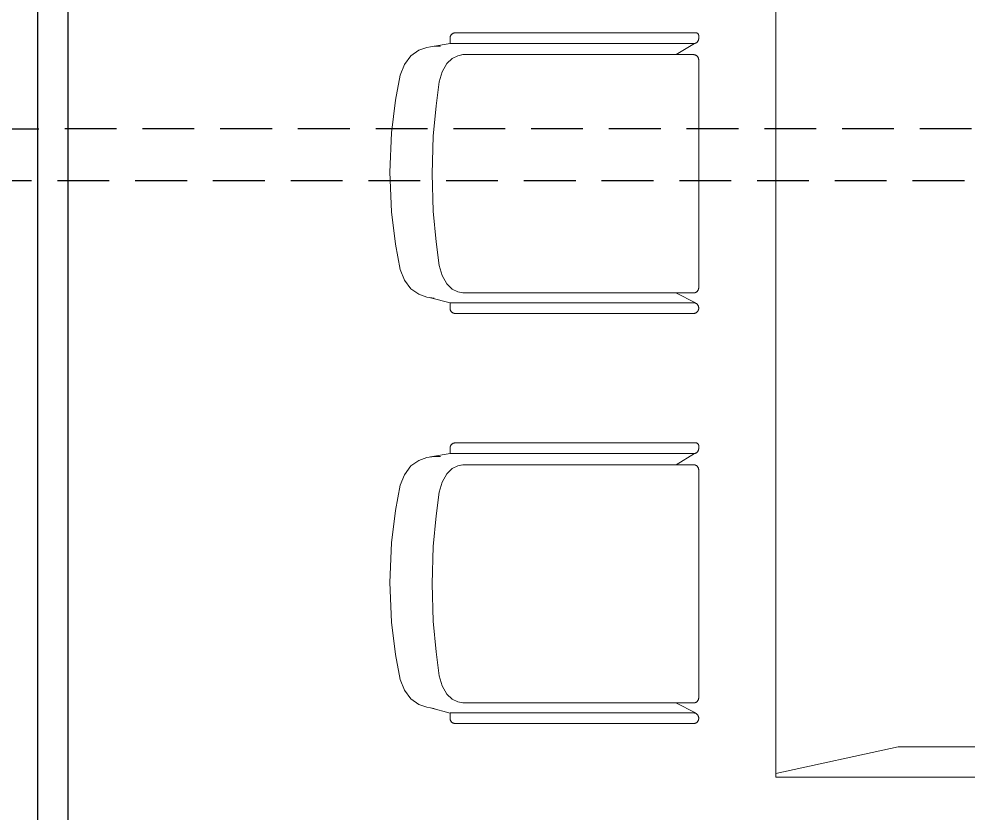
# Model space of a CAD drawing. Extents: x -1439 to 23780, y -1362 to 4476.
# Drawn here: x 14858.9 to 15042, y 2557 to 2710.3 of the extents above; entities that cross this region are included whole.
import ezdxf

# ---------------------------------------------------------------- set-up
doc = ezdxf.new("R2010")
doc.units = 0
doc.header["$MEASUREMENT"] = 0
doc.linetypes.add('HIDDEN', pattern=[0.375, 0.25, -0.125])
doc.layers.get('0').update_dxf_attribs({"color": 9, "lineweight": 9})
doc.layers.add('Audi$0$05', color=8, linetype='Continuous', lineweight=9)
doc.layers.add('E-KABLO', color=7, linetype='Continuous', lineweight=30)

# ---------------------------------------------------------------- blocks, each defined once
blk = doc.blocks.new('Audi$0$Group-32-1')
for p, q in [((384804.5516, 69159.371), (384804.573, 69159.3356)), ((384804.5731, 69159.3699), (384804.573, 69159.3694)), ((384804.573, 69159.3694), (384804.573, 69159.3689)), ((384804.5732, 69159.3709), (384804.5731, 69159.3704)), ((384804.5731, 69159.3704), (384804.5731, 69159.3699)), ((384804.5733, 69159.3713), (384804.5732, 69159.3709)), ((384804.5735, 69159.3718), (384804.5733, 69159.3713)), ((384804.5736, 69159.3723), (384804.5735, 69159.3718)), ((384804.5738, 69159.3727), (384804.5736, 69159.3723)), ((384804.574, 69159.3732), (384804.5738, 69159.3727)), ((384804.5742, 69159.3736), (384804.574, 69159.3732)), ((384804.5745, 69159.374), (384804.5742, 69159.3736)), ((384804.5747, 69159.3745), (384804.5745, 69159.374)), ((384804.575, 69159.3749), (384804.5747, 69159.3745)), ((384804.5753, 69159.3752), (384804.575, 69159.3749)), ((384804.5756, 69159.3756), (384804.5753, 69159.3752)), ((384804.576, 69159.376), (384804.5756, 69159.3756)), ((384804.5763, 69159.3763), (384804.576, 69159.376)), ((384804.5767, 69159.3766), (384804.5763, 69159.3763)), ((384804.5771, 69159.3769), (384804.5767, 69159.3766)), ((384804.5775, 69159.3772), (384804.5771, 69159.3769)), ((384804.5779, 69159.3775), (384804.5775, 69159.3772)), ((384804.5783, 69159.3777), (384804.5779, 69159.3775)), ((384804.5788, 69159.3779), (384804.5783, 69159.3777)), ((384804.5792, 69159.3781), (384804.5788, 69159.3779)), ((384804.5797, 69159.3783), (384804.5792, 69159.3781)), ((384804.5801, 69159.3785), (384804.5797, 69159.3783)), ((384804.5806, 69159.3786), (384804.5801, 69159.3785)), ((384804.5811, 69159.3787), (384804.5806, 69159.3786)), ((384804.5816, 69159.3788), (384804.5811, 69159.3787)), ((384804.5821, 69159.3789), (384804.5816, 69159.3788)), ((384804.5825, 69159.3789), (384804.5821, 69159.3789)), ((384804.583, 69159.3789), (384804.5825, 69159.3789)), ((384805.023, 69159.3789), (384804.583, 69159.3789)), ((384805.0235, 69159.3789), (384805.023, 69159.3789)), ((384805.024, 69159.3789), (384805.0235, 69159.3789)), ((384805.0245, 69159.3788), (384805.024, 69159.3789)), ((384805.0249, 69159.3787), (384805.0245, 69159.3788)), ((384805.0254, 69159.3786), (384805.0249, 69159.3787)), ((384805.0259, 69159.3785), (384805.0254, 69159.3786)), ((384805.0264, 69159.3783), (384805.0259, 69159.3785)), ((384805.0268, 69159.3781), (384805.0264, 69159.3783)), ((384805.0273, 69159.3779), (384805.0268, 69159.3781)), ((384805.0277, 69159.3777), (384805.0273, 69159.3779)), ((384805.0281, 69159.3775), (384805.0277, 69159.3777)), ((384805.0285, 69159.3772), (384805.0281, 69159.3775)), ((384805.029, 69159.3769), (384805.0285, 69159.3772)), ((384805.0293, 69159.3766), (384805.029, 69159.3769)), ((384805.0297, 69159.3763), (384805.0293, 69159.3766)), ((384805.0301, 69159.376), (384805.0297, 69159.3763)), ((384805.0304, 69159.3756), (384805.0301, 69159.376)), ((384805.0307, 69159.3752), (384805.0304, 69159.3756)), ((384805.031, 69159.3749), (384805.0307, 69159.3752)), ((384805.0313, 69159.3745), (384805.031, 69159.3749)), ((384805.0316, 69159.374), (384805.0313, 69159.3745)), ((384805.0318, 69159.3736), (384805.0316, 69159.374)), ((384805.032, 69159.3732), (384805.0318, 69159.3736)), ((384805.0322, 69159.3727), (384805.032, 69159.3732)), ((384805.0324, 69159.3723), (384805.0322, 69159.3727)), ((384805.0326, 69159.3718), (384805.0324, 69159.3723)), ((384805.0327, 69159.3713), (384805.0326, 69159.3718)), ((384805.0328, 69159.3709), (384805.0327, 69159.3713)), ((384805.0329, 69159.3704), (384805.0328, 69159.3709)), ((384805.0329, 69159.3699), (384805.0329, 69159.3704)), ((384805.033, 69159.3694), (384805.0329, 69159.3699)), ((384805.0521, 69159.3725), (384805.033, 69159.3345)), ((384805.033, 69159.3689), (384805.033, 69159.3694)), ((384804.573, 69159.3689), (384804.573, 69158.9239)), ((384805.033, 69158.9322), (384805.033, 69159.3689)), ((384805.033, 69158.9322), (384805.033, 69158.9322)), ((384804.5516, 69158.8992), (384804.558, 69158.8616)), ((384805.0524, 69158.8992), (384805.0423, 69158.8616))]:
    blk.add_line(p, q)
at = {"flags": 128}
for points in [[(384804.5309, 69158.9092), (384804.5309, 69158.9087), (384804.531, 69158.9082), (384804.531, 69158.9077), (384804.5311, 69158.9072), (384804.5312, 69158.9068), (384804.5314, 69158.9063), (384804.5315, 69158.9058), (384804.5317, 69158.9054), (384804.5319, 69158.9049), (384804.5321, 69158.9045), (384804.5324, 69158.904), (384804.5326, 69158.9036), (384804.5329, 69158.9032), (384804.5332, 69158.9028), (384804.5335, 69158.9025), (384804.5339, 69158.9021), (384804.5342, 69158.9018), (384804.5346, 69158.9015), (384804.535, 69158.9012), (384804.5354, 69158.9009), (384804.5358, 69158.9006), (384804.5362, 69158.9004), (384804.5367, 69158.9001), (384804.5371, 69158.8999), (384804.5376, 69158.8998), (384804.538, 69158.8996), (384804.5385, 69158.8995), (384804.539, 69158.8994), (384804.5395, 69158.8993), (384804.54, 69158.8992), (384804.5404, 69158.8992), (384804.5409, 69158.8992), (384804.5516, 69158.8992), (384804.5516, 69159.3689), (384804.5516, 69159.3694), (384804.5516, 69159.3699), (384804.5515, 69159.3704), (384804.5515, 69159.3709), (384804.5513, 69159.3713), (384804.5512, 69159.3718), (384804.5511, 69159.3723), (384804.5509, 69159.3727), (384804.5507, 69159.3732), (384804.5505, 69159.3736), (384804.5502, 69159.374), (384804.55, 69159.3745), (384804.5497, 69159.3749), (384804.5494, 69159.3752), (384804.5491, 69159.3756), (384804.5487, 69159.376), (384804.5484, 69159.3763), (384804.548, 69159.3766), (384804.5476, 69159.3769), (384804.5472, 69159.3772), (384804.5468, 69159.3775), (384804.5464, 69159.3777), (384804.5459, 69159.3779), (384804.5455, 69159.3781), (384804.545, 69159.3783), (384804.5445, 69159.3785), (384804.5441, 69159.3786), (384804.5436, 69159.3787), (384804.5431, 69159.3788), (384804.5426, 69159.3789), (384804.5421, 69159.3789), (384804.5416, 69159.3789), (384804.5359, 69159.3789), (384804.5357, 69159.3789), (384804.5354, 69159.3789), (384804.5352, 69159.3788), (384804.535, 69159.3788), (384804.5347, 69159.3788), (384804.5345, 69159.3787), (384804.5343, 69159.3786), (384804.534, 69159.3785), (384804.5338, 69159.3784), (384804.5336, 69159.3783), (384804.5334, 69159.3782), (384804.5332, 69159.3781), (384804.533, 69159.3779), (384804.5328, 69159.3778), (384804.5326, 69159.3776), (384804.5324, 69159.3774), (384804.5322, 69159.3773), (384804.5321, 69159.3771), (384804.5319, 69159.3769), (384804.5318, 69159.3767), (384804.5316, 69159.3765), (384804.5315, 69159.3763), (384804.5314, 69159.376), (384804.5313, 69159.3758), (384804.5312, 69159.3756), (384804.5312, 69159.3754), (384804.5311, 69159.3751), (384804.531, 69159.3749), (384804.531, 69159.3746), (384804.531, 69159.3744), (384804.5309, 69159.3741), (384804.5309, 69159.3739), (384804.5309, 69158.9092)], [(384805.0521, 69158.8992), (384805.0628, 69158.8992), (384805.0633, 69158.8992), (384805.0638, 69158.8992), (384805.0642, 69158.8993), (384805.0647, 69158.8994), (384805.0652, 69158.8995), (384805.0657, 69158.8996), (384805.0661, 69158.8998), (384805.0666, 69158.8999), (384805.0671, 69158.9001), (384805.0675, 69158.9004), (384805.0679, 69158.9006), (384805.0683, 69158.9009), (384805.0687, 69158.9012), (384805.0691, 69158.9015), (384805.0695, 69158.9018), (384805.0698, 69158.9021), (384805.0702, 69158.9025), (384805.0705, 69158.9028), (384805.0708, 69158.9032), (384805.0711, 69158.9036), (384805.0714, 69158.904), (384805.0716, 69158.9045), (384805.0718, 69158.9049), (384805.072, 69158.9054), (384805.0722, 69158.9058), (384805.0723, 69158.9063), (384805.0725, 69158.9068), (384805.0726, 69158.9072), (384805.0727, 69158.9077), (384805.0727, 69158.9082), (384805.0728, 69158.9087), (384805.0728, 69158.9092), (384805.0728, 69159.3689), (384805.0728, 69159.3694), (384805.0727, 69159.3699), (384805.0727, 69159.3704), (384805.0726, 69159.3709), (384805.0725, 69159.3713), (384805.0723, 69159.3718), (384805.0722, 69159.3723), (384805.072, 69159.3727), (384805.0718, 69159.3732), (384805.0716, 69159.3736), (384805.0714, 69159.374), (384805.0711, 69159.3745), (384805.0708, 69159.3749), (384805.0705, 69159.3752), (384805.0702, 69159.3756), (384805.0698, 69159.376), (384805.0695, 69159.3763), (384805.0691, 69159.3766), (384805.0687, 69159.3769), (384805.0683, 69159.3772), (384805.0679, 69159.3775), (384805.0675, 69159.3777), (384805.0671, 69159.3779), (384805.0666, 69159.3781), (384805.0661, 69159.3783), (384805.0657, 69159.3785), (384805.0652, 69159.3786), (384805.0647, 69159.3787), (384805.0642, 69159.3788), (384805.0638, 69159.3789), (384805.0633, 69159.3789), (384805.0628, 69159.3789), (384805.0621, 69159.3789), (384805.0616, 69159.3789), (384805.0611, 69159.3789), (384805.0606, 69159.3788), (384805.0601, 69159.3787), (384805.0596, 69159.3786), (384805.0592, 69159.3785), (384805.0587, 69159.3783), (384805.0582, 69159.3781), (384805.0578, 69159.3779), (384805.0574, 69159.3777), (384805.0569, 69159.3775), (384805.0565, 69159.3772), (384805.0561, 69159.3769), (384805.0557, 69159.3766), (384805.0554, 69159.3763), (384805.055, 69159.376), (384805.0547, 69159.3756), (384805.0543, 69159.3752), (384805.054, 69159.3749), (384805.0538, 69159.3745), (384805.0535, 69159.374), (384805.0533, 69159.3736), (384805.053, 69159.3732), (384805.0528, 69159.3727), (384805.0527, 69159.3723), (384805.0525, 69159.3718), (384805.0524, 69159.3713), (384805.0523, 69159.3709), (384805.0522, 69159.3704), (384805.0521, 69159.3699), (384805.0521, 69159.3694), (384805.0521, 69159.3689), (384805.0521, 69158.8992)]]:
    blk.add_lwpolyline(points, close=True, dxfattribs=at)
for points in [[(384804.5309, 69158.9092, 0.414214), (384804.5409, 69158.8992), (384804.5516, 69158.8992), (384804.5516, 69159.3689, 0.414214), (384804.5416, 69159.3789), (384804.5359, 69159.3789, 0.414214), (384804.5309, 69159.3739)], [(384805.0521, 69158.8992), (384805.0628, 69158.8992, 0.414214), (384805.0728, 69158.9092), (384805.0728, 69159.3689, 0.414214), (384805.0628, 69159.3789), (384805.0621, 69159.3789, 0.414214), (384805.0521, 69159.3689)]]:
    blk.add_lwpolyline(points, format="xyb", close=True, dxfattribs=at)
blk.add_lwpolyline([(384805.033, 69158.9322), (384805.033, 69159.3689, 0.414214), (384805.023, 69159.3789), (384804.583, 69159.3789, 0.414214), (384804.573, 69159.3689), (384804.573, 69158.9239), (384804.5738, 69158.9202)], format="xyb", dxfattribs=at)
for points in [[(384804.573, 69158.9322), (384804.573, 69158.9239), (384804.5752, 69158.9142), (384804.5804, 69158.903), (384804.5903, 69158.8926), (384804.6064, 69158.8839), (384804.6258, 69158.8783), (384804.6716, 69158.8721), (384804.7307, 69158.8665), (384804.803, 69158.8644)], [(384805.033, 69158.9322), (384805.033, 69158.9239), (384805.0308, 69158.9142), (384805.0256, 69158.903), (384805.0157, 69158.8926), (384804.9996, 69158.8839), (384804.9803, 69158.8783), (384804.9344, 69158.8721), (384804.8753, 69158.8665), (384804.803, 69158.8644)], [(384804.5569, 69158.8806), (384804.5569, 69158.8686), (384804.5592, 69158.8546), (384804.5647, 69158.8386), (384804.5752, 69158.8236), (384804.5922, 69158.8111), (384804.6127, 69158.8031), (384804.6612, 69158.7941), (384804.7237, 69158.7861), (384804.8002, 69158.7831)], [(384805.0434, 69158.8658), (384805.0434, 69158.8686), (384805.0412, 69158.8546), (384805.0357, 69158.8386), (384805.0252, 69158.8236), (384805.0082, 69158.8111), (384804.9877, 69158.8031), (384804.9392, 69158.7941), (384804.8767, 69158.7861), (384804.8002, 69158.7831)]]:
    blk.add_lwpolyline(points, dxfattribs=at)
blk = doc.blocks.new('Audi$0$p-ma-audi')
for p, q in [((-7.57, 155.19), (-7.57, 200)), ((-85.7, 155.19), (-7.57, 155.19))]:
    blk.add_line(p, q)
at = {"flags": 128}
for points in [[(-7.57, 200), (-7.57, 214.96), (-93.45, 214.96), (-93.45, 155.19), (-85.7, 155.19)], [(-85.7, 0.04), (-85.7, 0.94), (-61.93, 5.88), (-23.62, 5.88), (0, 0.73), (0, 0), (-85.67, 0)]]:
    blk.add_lwpolyline(points, dxfattribs=at)
for points in [[(-85.7, 200), (-85.7, 0), (0, 0), (0, 200), (-85.7, 200)], [(-85.7, 200), (-85.7, 0), (0, 0), (0, 200)]]:
    blk.add_lwpolyline(points, close=True, dxfattribs=at)

msp = doc.modelspace()

# ---------------------------------------------------------------- linework, layer by layer
at = {"layer": 'E-KABLO', "color": 8}
for p, q in [((14862.5, 2803), (14862.5, 2367.29)), ((14868.39, 2364.74), (14868.39, 2803))]:
    msp.add_line(p, q, dxfattribs=at)
at = {"layer": 'E-KABLO', "color": 6, "linetype": 'HIDDEN', "ltscale": 40}
msp.add_line((14627.73, 2689.1), (15194.69, 2689.16), dxfattribs=at)
at = {"layer": 'E-KABLO', "color": 4, "linetype": 'HIDDEN', "ltscale": 40}
msp.add_line((14626.33, 2679.1), (15194.69, 2679.16), dxfattribs=at)

# ---------------------------------------------------------------- block references
at = {"layer": 'Audi$0$05', "color": 7, "xscale": -1}
msp.add_blockref('Audi$0$p-ma-audi', (15004.96, 2563.92), dxfattribs=at)
at = {"layer": 'Audi$0$05', "color": 7, "extrusion": (0, 0, -1), "xscale": -100, "yscale": 100, "zscale": -100, "rotation": 90}
for p in [(6900947.83, 38483160.72), (6900947.83, 38483081.54)]:
    msp.add_blockref('Audi$0$Group-32-1', p, dxfattribs=at)

doc.saveas('drawing.dxf')
